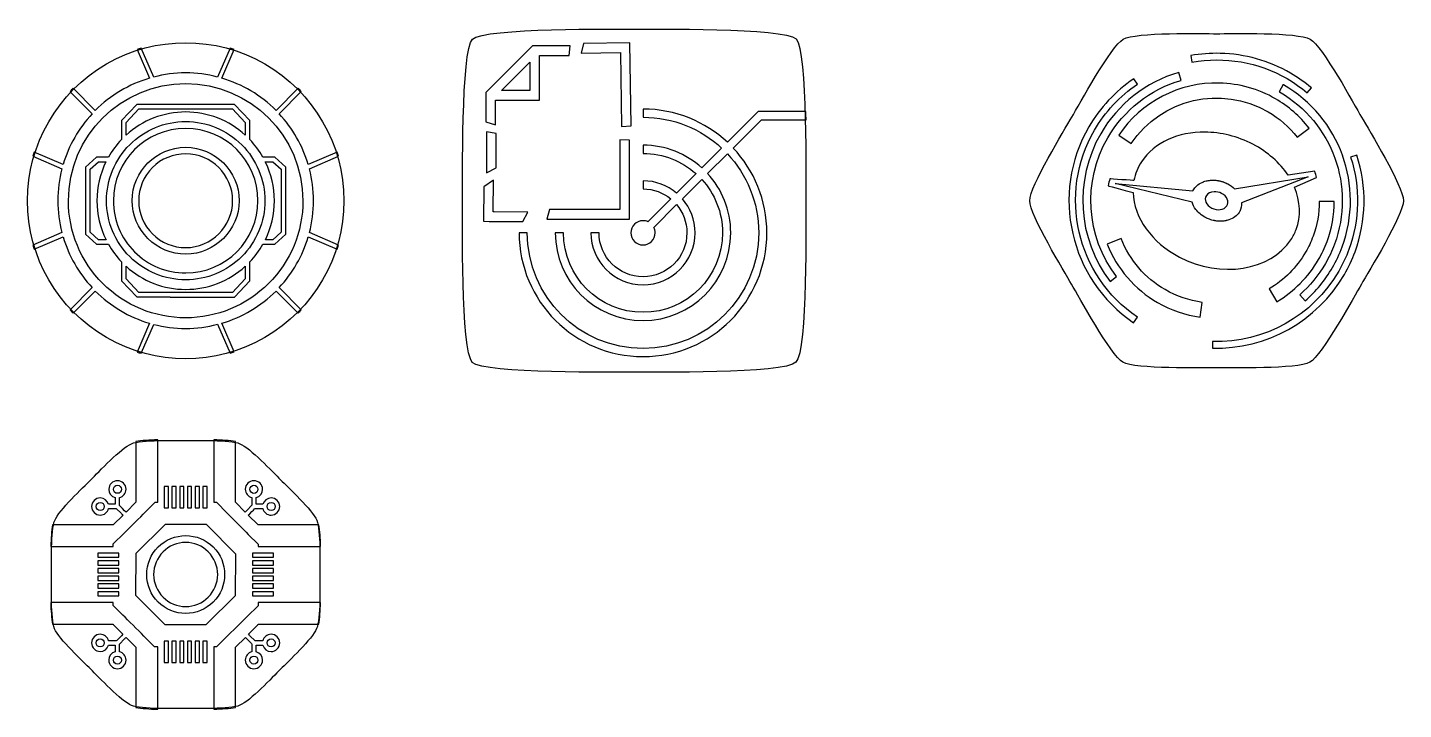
# Model space of a CAD drawing. Extents: x 3 to 173, y 187 to 306.
# Drawn here: x 83.6 to 173.2, y 259.1 to 303.6 of the extents above; entities that cross this region are included whole.
import ezdxf

# ---------------------------------------------------------------- set-up
doc = ezdxf.new("R2010")
doc.units = 0
doc.layers.add('Layer_1', color=7, linetype='CONTINUOUS')

msp = doc.modelspace()

# ---------------------------------------------------------------- linework, layer by layer
at = {"layer": 'Layer_1', "color": 7}
for points in [[(90.746572, 302.120035), (91.559614, 300.24921)], [(91.836325, 300.320317), (91.016116, 302.209332), (91.016116, 302.209332)], [(96.804426, 302.20878), (95.995242, 300.323073)], [(96.270851, 300.247005), (97.078382, 302.127752)], [(159.372873, 301.722057), (159.450044, 301.296519)], [(155.895257, 299.853989), (155.656579, 300.207869), (155.656579, 300.207869)], [(158.737873, 300.106996), (158.587392, 300.621832), (158.587392, 300.621832)], [(86.384254, 299.36947), (87.825131, 297.928594)], [(101.234545, 299.589405), (99.796425, 298.151285)], [(166.952634, 299.291749), (167.223832, 299.613108)], [(90.731687, 298.539891), (89.730131, 297.485417), (89.730131, 296.254002)], [(98.093719, 296.246808), (98.093719, 297.485388), (97.09216, 298.539863), (94.924784, 298.539863), (90.731687, 298.539863), (90.731687, 298.539891)], [(90.029992, 296.539531), (90.029992, 297.366354), (90.860121, 298.241133), (90.860121, 298.241133)], [(90.860121, 298.241133), (94.924784, 298.241133), (96.96428, 298.241133), (97.794961, 297.366354), (97.794961, 296.539531)], [(123.697119, 298.236723), (123.697119, 297.703147)], [(134.300846, 298.072461), (131.194748, 298.072461), (129.193284, 296.070447)], [(129.57142, 295.694518), (131.416338, 297.538885), (134.319035, 297.538885)], [(166.310468, 296.403381), (167.076106, 297.002001)], [(123.697119, 295.883034), (123.697119, 295.349458)], [(83.966623, 295.155981), (85.85233, 294.346246)], [(88.882911, 295.102513), (88.111211, 295.102513), (87.391875, 294.448772), (87.391875, 291.806797), (87.391875, 290.078737), (88.111211, 289.423342)], [(98.940936, 289.423314), (99.712639, 289.423314), (100.431975, 290.078709), (100.431975, 292.719581), (100.431975, 294.448743), (99.712639, 295.102485)], [(103.769033, 295.428833), (101.898207, 294.616341)], [(101.969313, 294.33908), (103.858328, 295.158737)], [(128.817909, 295.695621), (127.528063, 294.405777)], [(127.906749, 294.029848), (129.196592, 295.31859)], [(170.185512, 295.222127), (169.783675, 295.090386)], [(88.725265, 289.722652), (88.226965, 289.722652), (87.691186, 290.210477), (87.691186, 292.719609), (87.691186, 294.315378), (88.226965, 294.803754), (88.226965, 294.803754)], [(88.226965, 294.803754), (88.721407, 294.803754)], [(99.098585, 294.803754), (99.596332, 294.803754), (100.132665, 294.315378), (100.132665, 291.806797), (100.132665, 290.210477), (99.596332, 289.722652), (99.102443, 289.722652)], [(127.148827, 294.02599), (125.882135, 292.759297)], [(167.454792, 294.177574), (165.706338, 293.92622)], [(123.697119, 293.560764), (123.697119, 293.027188)], [(126.26027, 292.383368), (127.527513, 293.650061)], [(159.461618, 292.158472), (154.438945, 293.387682), (159.514534, 292.897101)], [(161.771762, 293.36398), (161.77562, 293.361224)], [(162.227065, 293.036558), (167.010512, 293.827552), (167.010512, 293.827552)], [(167.010512, 293.827552), (162.682922, 292.119887)], [(166.124159, 293.142391), (167.560625, 293.778494)], [(125.506206, 292.383368), (124.014066, 290.89178)], [(168.711564, 292.21635), (167.740322, 292.219106), (167.740322, 292.219106)], [(124.399367, 290.522465), (125.885442, 292.007991)], [(85.854534, 290.187326), (83.965519, 289.367669)], [(84.055368, 289.098125), (85.925643, 289.910065)], [(116.162557, 290.169136), (115.628979, 290.169136)], [(118.516245, 290.169136), (117.98267, 290.169136)], [(120.837966, 290.169136), (120.305491, 290.169136)], [(154.834167, 289.792656), (153.923007, 289.434366)], [(89.730131, 288.27902), (89.730131, 287.040437), (90.731687, 285.987065), (92.899066, 285.987065), (92.899066, 285.985936), (97.09216, 285.985936), (98.093719, 287.040409), (98.093719, 288.271826)], [(97.794408, 287.986325), (97.794408, 287.160051), (96.96428, 286.285273), (94.924231, 286.285273), (92.899066, 286.285273), (90.860121, 286.285273), (90.029992, 287.160051), (90.029992, 287.985772)], [(154.11483, 286.99634), (154.531548, 287.314393)], [(87.825131, 286.597814), (86.379843, 285.152526)], [(86.589856, 284.937001), (88.027978, 286.375121)], [(101.439596, 285.156937), (99.999269, 286.597814)], [(164.47437, 286.513477), (164.967708, 285.678385)], [(166.468117, 286.133138), (166.816484, 285.736263)], [(91.553549, 284.27885), (90.745468, 282.399205)], [(91.019424, 282.317626), (91.828606, 284.203333)], [(97.077279, 282.406924), (96.26534, 284.276646)], [(160.789496, 283.087122), (160.776268, 282.657726)], [(90.676414, 276.560109), (90.676414, 272.609196), (90.031556, 271.964343), (89.935964, 272.057175)], [(91.295852, 271.973739), (91.935179, 272.609196), (92.088242, 272.609196), (92.088242, 276.676701), (92.088242, 276.676701)], [(95.736345, 276.67783), (95.736345, 272.609221), (95.909852, 272.609221), (96.614942, 271.897507)], [(97.790818, 271.966579), (97.148173, 272.609221), (97.148173, 276.562342)], [(89.31818, 272.914219), (89.31818, 272.47713), (88.885516, 272.47713)], [(89.598892, 272.403086), (89.598892, 272.908137)], [(98.222932, 272.907609), (98.222932, 272.407534), (97.891386, 272.064383)], [(98.941278, 272.478812), (98.504192, 272.478812), (98.504192, 272.911481)], [(89.830975, 271.763206), (89.200485, 271.133269), (85.244604, 271.133269)], [(88.889388, 272.19587), (89.389466, 272.19587), (89.732615, 271.864324)], [(102.581645, 271.133292), (98.624099, 271.133292), (97.991405, 271.765442), (98.084234, 271.861033)], [(98.430145, 272.198108), (98.935201, 272.198108)], [(85.12801, 269.721442), (89.200485, 269.721442), (89.200485, 269.895499), (89.911651, 270.600036)], [(97.988642, 270.513857), (98.624099, 269.874524), (98.624099, 269.721464), (102.697136, 269.721464)], [(89.826564, 265.254358), (89.200493, 265.884842), (89.200493, 266.073271), (85.126909, 266.073271), (85.126901, 266.073282)], [(98.624099, 266.073282), (98.624099, 265.863306), (97.921778, 265.167058)], [(102.696041, 266.073293), (98.624113, 266.073293), (98.624099, 266.073282)], [(85.242392, 264.661454), (89.182806, 264.661454), (89.182806, 264.643759), (89.827106, 263.999457), (89.7398, 263.909385)], [(97.998602, 264.000577), (98.641244, 264.64377), (98.641244, 264.661465), (102.578899, 264.661465)], [(89.393889, 263.57231), (88.88883, 263.57231)], [(89.601099, 262.862262), (89.601099, 263.36289), (89.932651, 263.706041)], [(90.028245, 263.798317), (90.65873, 263.167832), (90.676425, 263.167832), (90.676425, 259.23239)], [(92.088253, 259.117452), (92.088253, 263.185516), (91.877721, 263.185516), (91.182026, 263.887835)], [(96.555261, 263.811595), (95.924774, 263.18553), (95.736345, 263.18553), (95.736345, 259.118578)], [(97.148173, 259.23517), (97.148173, 263.167846), (97.165868, 263.167846), (97.798018, 263.799987), (97.888086, 263.712685)], [(98.934662, 263.574537), (98.434581, 263.574537), (98.091433, 263.906086)], [(88.882756, 263.291609), (89.319839, 263.291609), (89.319839, 262.858387)], [(98.225156, 263.367324), (98.225156, 262.861717)], [(98.505865, 262.855638), (98.505865, 263.293277), (98.938532, 263.293277)]]:
    msp.add_lwpolyline(points, dxfattribs=at)
for points in [[(116.508169, 302.355404), (116.508169, 302.354852), (113.463256, 299.310491), (113.463256, 297.54109), (113.463256, 297.414861), (114.085026, 297.218629), (114.085576, 297.538333), (114.085576, 297.538885), (114.085576, 298.825972), (116.948591, 298.825972), (116.948591, 299.381046), (116.948591, 301.73253), (118.879496, 301.73253), (118.959424, 302.355404), (116.508169, 302.355404)], [(122.844938, 302.551085), (119.813807, 302.509744), (119.66553, 301.885768), (122.229784, 301.920495), (122.295928, 297.0924), (122.918801, 297.145317), (122.844938, 302.551085)], [(154.978585, 302.796526)], [(116.325715, 301.292109), (116.325715, 299.448294), (114.48135, 299.448294), (116.325715, 301.292109)], [(161.283385, 301.868681)], [(93.912202, 299.899188)], [(161.237083, 299.931159)], [(165.383876, 299.828082)], [(123.697119, 298.236723)], [(93.912202, 297.421476)], [(93.912202, 296.973338)], [(113.510658, 296.755608), (113.505147, 295.298194), (113.500738, 294.07615), (114.124715, 294.406328), (114.132431, 296.639301), (113.510658, 296.755608)], [(160.295057, 296.732457)], [(93.912202, 295.743025)], [(122.184033, 296.229197), (122.184033, 295.064479), (122.184033, 291.681671), (120.352896, 291.681671), (117.61115, 291.681671), (117.436415, 291.058246), (120.01555, 291.058246), (122.807456, 291.058246), (122.807456, 296.215968), (122.184033, 296.229197)], [(93.912202, 295.321345)], [(170.185512, 295.222127)], [(99.098585, 294.803754)], [(113.956592, 293.598246), (113.329311, 293.161684), (113.305607, 290.918789), (113.685396, 290.916033), (115.8649, 290.90115), (116.193976, 291.521819), (113.993524, 291.537253), (113.935095, 291.537804), (113.956592, 293.598246)], [(104.21203, 292.263248)], [(160.888714, 292.851901)], [(154.834167, 289.792656)], [(97.794408, 287.986325)], [(133.660332, 281.72801)], [(95.736345, 276.67783)], [(89.46793, 273.716004)], [(92.517595, 273.623686), (92.517595, 272.249436), (92.791669, 272.249436), (92.791669, 273.623686), (92.517595, 273.623686)], [(93.020436, 273.623686), (93.020436, 272.249436), (93.294513, 272.249436), (93.294513, 273.623686), (93.020436, 273.623686)], [(93.523836, 273.623686), (93.523836, 272.249436), (93.79791, 272.249436), (93.79791, 273.623686), (93.523836, 273.623686)], [(94.026677, 273.623686), (94.026677, 272.249436), (94.300751, 272.249436), (94.300751, 273.623686), (94.026677, 273.623686)], [(94.530077, 273.623686), (94.530077, 272.249436), (94.804151, 272.249436), (94.804151, 273.623686), (94.530077, 273.623686)], [(95.032915, 273.623686), (95.032915, 272.249436), (95.306992, 272.249436), (95.306992, 273.623686), (95.032915, 273.623686)], [(98.357205, 273.71431)], [(88.346204, 272.593137)], [(99.479489, 272.592008)], [(92.575611, 271.16305), (90.657626, 269.261639), (90.646027, 266.560651), (92.54799, 264.642666), (95.248976, 264.631011), (97.166966, 266.532982), (97.178029, 269.233962), (95.276622, 271.151953), (92.575634, 271.163016)], [(93.912295, 270.434755)], [(93.912295, 269.983855)], [(88.185405, 269.292032), (88.185405, 269.017957), (89.559661, 269.017957), (89.559661, 269.292032), (88.185405, 269.292032)], [(98.264379, 269.292032), (98.264379, 269.017957), (99.638629, 269.017957), (99.638629, 269.292032), (98.264379, 269.292032)], [(88.185405, 268.789191), (88.185405, 268.515116), (89.559661, 268.515116), (89.559661, 268.789191), (88.185405, 268.789191)], [(88.185405, 268.285791), (88.185405, 268.011717), (89.559661, 268.011717), (89.559661, 268.285791), (88.185405, 268.285791)], [(98.264379, 268.789191), (98.264379, 268.515116), (99.638629, 268.515116), (99.638629, 268.789191), (98.264379, 268.789191)], [(98.264379, 268.285791), (98.264379, 268.011717), (99.638629, 268.011717), (99.638629, 268.285791), (98.264379, 268.285791)], [(88.185405, 267.78295), (88.185405, 267.508876), (89.559661, 267.508876), (89.559661, 267.78295), (88.185405, 267.78295)], [(88.185405, 267.279553), (88.185405, 267.005476), (89.559661, 267.005476), (89.559661, 267.279553), (88.185405, 267.279553)], [(98.264379, 267.78295), (98.264379, 267.508876), (99.638629, 267.508876), (99.638629, 267.78295), (98.264379, 267.78295)], [(98.264379, 267.279553), (98.264379, 267.005476), (99.638629, 267.005476), (99.638629, 267.279553), (98.264379, 267.279553)], [(88.185405, 266.776712), (88.185405, 266.502635), (89.559661, 266.502635), (89.559661, 266.776712), (88.185405, 266.776712)], [(98.264379, 266.776712), (98.264379, 266.502635), (99.638629, 266.502635), (99.638629, 266.776712), (98.264379, 266.776712)], [(88.344544, 263.704393)], [(92.517595, 263.544678), (92.517595, 262.170422), (92.791669, 262.170422), (92.791669, 263.544678), (92.517595, 263.544678)], [(93.020436, 263.544678), (93.020436, 262.170422), (93.294513, 262.170422), (93.294513, 263.544678), (93.020436, 263.544678)], [(93.523836, 263.544678), (93.523836, 262.170422), (93.79791, 262.170422), (93.79791, 263.544678), (93.523836, 263.544678)], [(94.026677, 263.544678), (94.026677, 262.170422), (94.300751, 262.170422), (94.300751, 263.544678), (94.026677, 263.544678)], [(94.530077, 263.544678), (94.530077, 262.170422), (94.804151, 262.170422), (94.804151, 263.544678), (94.530077, 263.544678)], [(95.032915, 263.544678), (95.032915, 262.170422), (95.306992, 262.170422), (95.306992, 263.544678), (95.032915, 263.544678)], [(99.47783, 263.703264)], [(89.466824, 262.582089)], [(98.356104, 262.580395)], [(97.443765, 259.371257)]]:
    msp.add_lwpolyline(points, close=True, dxfattribs=at)
for points in [[(88.76203, 301.18331), (91.948861, 303.023228), (95.875199, 303.023228), (99.06203, 301.18331)], [(112.589859, 302.798481), (113.336768, 303.54539), (122.07361, 303.441527), (123.129485, 303.441941)], [(123.129485, 303.441941), (124.18536, 303.442355), (132.922278, 303.553091), (133.66861, 302.80676)], [(154.978585, 302.796526), (155.771002, 303.253401), (160.150363, 303.148965), (161.064759, 303.148969)], [(161.064759, 303.148969), (161.979156, 303.148974), (166.358756, 303.253456), (167.15012, 302.79659)], [(91.016116, 302.209332), (90.925865, 302.180798), (90.836008, 302.15103), (90.746572, 302.120035)], [(97.078382, 302.127752), (96.98744, 302.156019), (96.896113, 302.183031), (96.804426, 302.20878)], [(111.946401, 292.258857), (111.946814, 293.314731), (111.842949, 302.051571), (112.589859, 302.798481)], [(133.66861, 302.80676), (134.414929, 302.06044), (134.304205, 293.323509), (134.303792, 292.267635)], [(151.624416, 297.706051), (152.082527, 298.497378), (154.186168, 302.33965), (154.978585, 302.796526)], [(167.15012, 302.79659), (167.941483, 302.339723), (170.036259, 298.497485), (170.492545, 297.706163)], [(83.61203, 292.263248), (83.61203, 295.943084), (85.575199, 299.343392), (88.76203, 301.18331)], [(99.06203, 301.18331), (102.248861, 299.343392), (104.21203, 295.943084), (104.21203, 292.263248)], [(161.283385, 301.868681), (160.643253, 301.883566), (160.003236, 301.834448), (159.372873, 301.722057)], [(159.450044, 301.296519), (161.579459, 301.678121), (163.775234, 301.29612), (165.650664, 300.217791)], [(165.86233, 300.5849), (164.467646, 301.389623), (162.893139, 301.831062), (161.283385, 301.868681)], [(91.559614, 300.24921), (90.225744, 299.855648), (89.011624, 299.134414), (88.027978, 298.151285)], [(93.912202, 300.59372), (93.211498, 300.590251), (92.514032, 300.498391), (91.836325, 300.320317)], [(95.995242, 300.323073), (95.315095, 300.500816), (94.615186, 300.591754), (93.912202, 300.59372)], [(99.796425, 298.151285), (98.814248, 299.132751), (97.602329, 299.853157), (96.270851, 300.247005)], [(155.656579, 300.207869), (154.457738, 299.39677), (153.457572, 298.325378), (152.730731, 297.073659)], [(158.587392, 300.621832), (156.443833, 299.990825), (154.624378, 298.560873), (153.504635, 296.627174)], [(165.650664, 300.217791), (166.110719, 299.9475), (166.546356, 299.637649), (166.952634, 299.291749)], [(167.223832, 299.613108), (166.799102, 299.97599), (166.343543, 300.301152), (165.86233, 300.5849)], [(86.275664, 292.263203), (86.275943, 296.480541), (89.694864, 299.899214), (93.912202, 299.899188)], [(86.589306, 299.589957), (86.519891, 299.517458), (86.451533, 299.443955), (86.384254, 299.36947)], [(88.027978, 298.151285), (88.027978, 298.151285), (86.589306, 299.589957), (86.589306, 299.589957)], [(93.912202, 299.899188), (98.129539, 299.899212), (101.548457, 296.48054), (101.548737, 292.263203)], [(99.998719, 297.928042), (99.998719, 297.928042), (101.444558, 299.37388), (101.444558, 299.37388)], [(101.444558, 299.37388), (101.3756, 299.446734), (101.305588, 299.518584), (101.234545, 299.589405)], [(153.09784, 296.861992), (153.793297, 298.057114), (154.749528, 299.079857), (155.895257, 299.853989)], [(153.963799, 296.360938), (155.016568, 298.175047), (156.725423, 299.515929), (158.737873, 300.106996)], [(161.237083, 299.931159), (158.615589, 299.994234), (156.143515, 298.713812), (154.682582, 296.536224)], [(155.497829, 295.993277), (157.461096, 298.917545), (161.35379, 299.82164), (164.404918, 298.061988)], [(164.891091, 298.904245), (163.778345, 299.547243), (162.521879, 299.900357), (161.237083, 299.931159)], [(165.383876, 299.828082), (165.383876, 299.828082), (165.121497, 299.367266), (165.121497, 299.367266)], [(165.121497, 299.367266), (165.131062, 299.361956), (165.140616, 299.356628), (165.150159, 299.35128)], [(165.150159, 299.35128), (168.59982, 297.356838), (170.112611, 293.168448), (168.733611, 289.429957)], [(165.415846, 299.810994), (165.405201, 299.816712), (165.394545, 299.822408), (165.383876, 299.828082)], [(169.231358, 289.245851), (170.699989, 293.226825), (169.089229, 297.687014), (165.415846, 299.810994)], [(167.076106, 297.002001), (166.475204, 297.769112), (165.733642, 298.414705), (164.891091, 298.904245)], [(87.825131, 297.928594), (86.945531, 296.98766), (86.296095, 295.855581), (85.927847, 294.621302)], [(93.912202, 298.046003), (92.475955, 298.043376), (91.092081, 297.506371), (90.029992, 296.539531)], [(97.794961, 296.539531), (96.732732, 297.506498), (95.348638, 298.043513), (93.912202, 298.046003)], [(101.898207, 294.616341), (101.529938, 295.852396), (100.879702, 296.986063), (99.998719, 297.928042)], [(129.193284, 296.070447), (127.7521, 297.413028), (125.82015, 298.236603), (123.697119, 298.236723)], [(123.697119, 297.703147), (125.675875, 297.70302), (127.474243, 296.941096), (128.817909, 295.695621)], [(134.319035, 297.538885), (134.314379, 297.720329), (134.306604, 297.891846), (134.300846, 298.072461)], [(148.880674, 292.263168), (148.881729, 293.176911), (151.166306, 296.914723), (151.624416, 297.706051)], [(164.404918, 298.061988), (165.139559, 297.634997), (165.786243, 297.072117), (166.310468, 296.403381)], [(170.492545, 297.706163), (170.948831, 296.91484), (173.22479, 293.17705), (173.223737, 292.263308)], [(93.912202, 296.973338), (91.310753, 296.973396), (89.201761, 294.864652), (89.201515, 292.263203)], [(90.264696, 295.910709), (91.232071, 296.878083), (92.544127, 297.421526), (93.912202, 297.421476)], [(93.912202, 297.421476), (95.280276, 297.421526), (96.592332, 296.878082), (97.559706, 295.910708)], [(98.622335, 292.263203), (98.622089, 294.864436), (96.513435, 296.973091), (93.912202, 296.973338)], [(152.730731, 297.073659), (150.209376, 292.711698), (151.484218, 287.14304), (155.652171, 284.312474)], [(155.894154, 284.670764), (151.913035, 287.375001), (150.693228, 292.693054), (153.09784, 296.861992)], [(153.504635, 296.627174), (151.750836, 293.586749), (151.991323, 289.791105), (154.11483, 286.99634)], [(160.295057, 296.732457), (158.570713, 296.748232), (156.990745, 296.074321), (156.164249, 294.805959)], [(163.423755, 295.938707), (162.416205, 296.46512), (161.329661, 296.722992), (160.295057, 296.732457)], [(88.753927, 292.263203), (88.753877, 293.631278), (89.297321, 294.943334), (90.264696, 295.910709)], [(89.730131, 296.254002), (89.401185, 295.906692), (89.116604, 295.519907), (88.882911, 295.102513)], [(90.431826, 292.263203), (90.432038, 294.185184), (91.99022, 295.74312), (93.912202, 295.743025)], [(93.912202, 295.743025), (95.833966, 295.742813), (97.39181, 294.184967), (97.392022, 292.263203)], [(97.559706, 295.910708), (98.52708, 294.943333), (99.070523, 293.631277), (99.070473, 292.263203)], [(98.945347, 295.102485), (98.709785, 295.51761), (98.423733, 295.901975), (98.093719, 296.246808)], [(127.528063, 294.405777), (126.514084, 295.323331), (125.170288, 295.882914), (123.697119, 295.883034)], [(154.531548, 287.314393), (152.538015, 289.94051), (152.314238, 293.506185), (153.963799, 296.360938)], [(154.682582, 296.536224), (154.682582, 296.536224), (155.497829, 295.993277), (155.497829, 295.993277)], [(165.706338, 293.92622), (165.170632, 294.73951), (164.376848, 295.439473), (163.423755, 295.938707)], [(84.048202, 295.428833), (84.019761, 295.33826), (83.992565, 295.247301), (83.966623, 295.155981)], [(85.927847, 294.621302), (85.927847, 294.621302), (84.048202, 295.428833), (84.048202, 295.428833)], [(93.912202, 295.321345), (93.101054, 295.321433), (92.323096, 294.999283), (91.749477, 294.425767)], [(96.970342, 292.263203), (96.970221, 293.952117), (95.601116, 295.321223), (93.912202, 295.321345)], [(99.712639, 295.102485), (99.712639, 295.102485), (98.945347, 295.102485), (98.945347, 295.102485)], [(103.858328, 295.158737), (103.8298, 295.249173), (103.800032, 295.339213), (103.769033, 295.428833)], [(123.697119, 295.349458), (125.025816, 295.349341), (126.232562, 294.8463), (127.148827, 294.02599)], [(129.196592, 295.31859), (130.458213, 293.971896), (131.231129, 292.162285), (131.231129, 290.169136)], [(131.765257, 290.169136), (131.765257, 292.306663), (130.930433, 294.25043), (129.57142, 295.694518)], [(169.783675, 295.090386), (170.420666, 293.132276), (170.381454, 291.016951), (169.67233, 289.083793)], [(170.069758, 288.93717), (170.811691, 290.959965), (170.852457, 293.173384), (170.185512, 295.222127)], [(85.85233, 294.346246), (85.674401, 293.666122), (85.583277, 292.966212), (85.581132, 292.263203)], [(88.721407, 294.803754), (88.333146, 294.013048), (88.130659, 293.14409), (88.129401, 292.263203)], [(91.749477, 294.425767), (91.175857, 293.852251), (90.853567, 293.074351), (90.853508, 292.263203)], [(99.695, 292.263203), (99.692369, 293.144435), (99.488371, 294.01341), (99.098585, 294.803754)], [(102.242716, 292.263203), (102.239247, 292.963907), (102.147388, 293.661373), (101.969313, 294.33908)], [(129.411016, 290.169136), (129.411016, 291.65668), (128.840306, 293.012546), (127.906749, 294.029848)], [(156.164249, 294.805959), (155.919447, 294.429187), (155.753133, 294.014458), (155.67036, 293.576749)], [(167.560625, 293.778494), (167.529485, 293.912499), (167.494122, 294.045741), (167.454792, 294.177574)], [(125.882135, 292.759297), (125.291367, 293.258357), (124.529105, 293.560641), (123.697119, 293.560764)], [(127.527513, 293.650061), (128.363757, 292.73039), (128.877438, 291.512236), (128.877438, 290.169136)], [(153.989154, 293.237201), (153.986614, 293.220891), (155.612482, 292.798433), (155.612482, 292.798433)], [(154.097742, 293.679826), (154.065963, 293.564247), (154.012767, 293.387305), (153.989154, 293.237201)], [(155.67036, 293.576749), (155.67036, 293.576749), (154.102043, 293.69547), (154.097742, 293.679826)], [(159.58454, 293.02829), (159.652146, 293.13059), (159.738243, 293.222563), (159.840854, 293.301141)], [(159.840854, 293.301141), (159.947791, 293.383633), (160.071568, 293.450837), (160.207966, 293.500681)], [(160.207966, 293.500681), (160.21282, 293.502572), (160.217937, 293.504356), (160.222847, 293.506194)], [(160.222847, 293.506194), (160.268641, 293.522455), (160.315746, 293.536946), (160.363958, 293.549188)], [(160.363958, 293.549188), (160.408888, 293.560401), (160.454586, 293.569655), (160.501211, 293.5773)], [(160.501211, 293.5773), (160.507251, 293.578599), (160.513361, 293.579926), (160.519401, 293.581159)], [(160.519401, 293.581159), (160.563123, 293.587656), (160.607437, 293.59272), (160.652243, 293.596042)], [(160.652243, 293.596042), (160.660427, 293.596832), (160.668837, 293.597541), (160.677047, 293.598246)], [(160.677047, 293.598246), (160.722101, 293.601289), (160.767412, 293.602291), (160.8132, 293.602105)], [(160.8132, 293.602105), (160.82113, 293.602125), (160.828942, 293.602681), (160.836901, 293.602656)], [(160.836901, 293.602656), (160.889352, 293.601809), (160.942223, 293.598337), (160.9951, 293.593286)], [(160.9951, 293.593286), (161.037792, 293.589024), (161.08032, 293.583709), (161.122981, 293.576749)], [(161.122981, 293.576749), (161.138644, 293.574463), (161.15422, 293.571739), (161.169835, 293.569032)], [(161.169835, 293.569032), (161.202813, 293.562671), (161.235746, 293.555457), (161.268503, 293.547535)], [(161.268503, 293.547535), (161.290686, 293.542771), (161.313134, 293.538122), (161.335201, 293.532652)], [(161.335201, 293.532652), (161.362633, 293.524942), (161.389667, 293.516647), (161.41678, 293.507847)], [(161.41678, 293.507847), (161.443591, 293.500041), (161.470216, 293.491927), (161.496705, 293.483042)], [(161.496705, 293.483042), (161.520158, 293.474277), (161.543568, 293.464945), (161.56671, 293.455482)], [(161.56671, 293.455482), (161.596287, 293.444072), (161.62589, 293.432275), (161.654905, 293.419653)], [(161.654905, 293.419653), (161.694498, 293.402322), (161.733481, 293.38361), (161.771762, 293.36398)], [(161.77562, 293.361224), (161.944092, 293.272492), (162.096763, 293.162706), (162.227065, 293.036558)], [(166.229992, 290.383559), (166.553535, 291.245551), (166.516499, 292.211878), (166.124159, 293.142391)], [(88.76203, 283.343187), (85.575199, 285.183104), (83.61203, 288.583413), (83.61203, 292.263248)], [(85.581132, 292.263203), (85.5846, 291.5625), (85.67646, 290.865033), (85.854534, 290.187326)], [(88.512341, 286.863343), (87.080209, 288.295474), (86.275652, 290.237864), (86.275664, 292.263203)], [(88.129401, 292.263203), (88.13186, 291.382014), (88.33567, 290.513042), (88.725265, 289.722652)], [(90.264696, 288.615698), (89.297321, 289.583072), (88.753877, 290.895129), (88.753927, 292.263203)], [(89.201515, 292.263203), (89.201487, 291.013843), (89.697781, 289.815645), (90.581213, 288.932215)], [(91.451155, 289.802157), (90.798448, 290.454864), (90.431781, 291.340137), (90.431826, 292.263203)], [(90.853508, 292.263203), (90.853567, 291.452056), (91.175857, 290.674156), (91.749477, 290.100639)], [(93.912202, 287.552518), (96.51365, 287.552765), (98.622393, 289.661755), (98.622335, 292.263203)], [(97.392022, 292.263203), (97.392115, 290.341224), (95.834181, 288.783042), (93.912202, 288.78283)], [(93.912202, 289.205061), (95.601116, 289.205183), (96.970221, 290.574289), (96.970342, 292.263203)], [(99.070473, 292.263203), (99.070523, 290.895129), (98.52708, 289.583073), (97.559706, 288.615699)], [(104.21203, 292.263248), (104.21203, 288.583413), (102.248861, 285.183104), (99.06203, 283.343187)], [(99.102443, 289.722652), (99.490894, 290.513314), (99.69357, 291.382273), (99.695, 292.263203)], [(101.548737, 292.263203), (101.548749, 290.237864), (100.744192, 288.295475), (99.312061, 286.863344)], [(101.97207, 290.180161), (102.149813, 290.860308), (102.240751, 291.560218), (102.242716, 292.263203)], [(112.581581, 281.719731), (111.835249, 282.466062), (111.945986, 291.202981), (111.946401, 292.258857)], [(123.697119, 293.027188), (124.384254, 293.027071), (125.013957, 292.785524), (125.506206, 292.383368)], [(127.088745, 290.169136), (127.088745, 291.015426), (126.774806, 291.788546), (126.26027, 292.383368)], [(134.303792, 292.267635), (134.303377, 291.21176), (134.407242, 282.474919), (133.660332, 281.72801)], [(151.611858, 286.820325), (151.155572, 287.611648), (148.87962, 291.349426), (148.880674, 292.263168)], [(155.612482, 292.798433), (155.667543, 291.153315), (156.830689, 289.533215), (158.634244, 288.589353)], [(159.694784, 291.695451), (159.585573, 291.841192), (159.506502, 291.998004), (159.461618, 292.158472)], [(159.514534, 292.897101), (159.534629, 292.942258), (159.557884, 292.986108), (159.58454, 293.02829)], [(160.387109, 292.605508), (160.210664, 292.340747), (160.365395, 291.9728), (160.732721, 291.783646)], [(160.888714, 292.851901), (160.669138, 292.842654), (160.484418, 292.751918), (160.387109, 292.605508)], [(161.371579, 292.74276), (161.221408, 292.820133), (161.05122, 292.8586), (160.888714, 292.851901)], [(161.717191, 291.920898), (161.893636, 292.185659), (161.738905, 292.553606), (161.371579, 292.74276)], [(167.740322, 292.219106), (167.738129, 291.443476), (167.601231, 290.67412), (167.335731, 289.945343)], [(168.249092, 289.60855), (168.553285, 290.444428), (168.709774, 291.326844), (168.711564, 292.21635)], [(173.223737, 292.263308), (173.222683, 291.349565), (170.938104, 287.611752), (170.479994, 286.820425)], [(125.885442, 292.007991), (126.302948, 291.511364), (126.55517, 290.87073), (126.55517, 290.169136)], [(160.332539, 291.162977), (160.074446, 291.297986), (159.854378, 291.48163), (159.694784, 291.695451)], [(160.732721, 291.783646), (161.100128, 291.594648), (161.540864, 291.656095), (161.717191, 291.920898)], [(162.519761, 291.498116), (162.374763, 291.276415), (162.143756, 291.106826), (161.857202, 291.010842)], [(162.558346, 291.56316), (162.546324, 291.541121), (162.533477, 291.519357), (162.519761, 291.498116)], [(162.682922, 292.119887), (162.693929, 291.922776), (162.65166, 291.732369), (162.558346, 291.56316)], [(123.697119, 290.958477), (123.260067, 290.958477), (122.907778, 290.606182), (122.907778, 290.169136)], [(124.014066, 290.89178), (123.917038, 290.93424), (123.810149, 290.958477), (123.697119, 290.958477)], [(124.485908, 290.169136), (124.485908, 290.296927), (124.452891, 290.415912), (124.399367, 290.522465)], [(160.592714, 291.048876), (160.503354, 291.081236), (160.416178, 291.119408), (160.332539, 291.162977)], [(160.899187, 290.963989), (160.795434, 290.984506), (160.692784, 291.012982), (160.592714, 291.048876)], [(160.913521, 290.960681), (160.908723, 290.96198), (160.903985, 290.962671), (160.899187, 290.963989)], [(161.07668, 290.935326), (161.022247, 290.941501), (160.967756, 290.950138), (160.913521, 290.960681)], [(161.400795, 290.925404), (161.294301, 290.91977), (161.18566, 290.923148), (161.07668, 290.935326)], [(161.656559, 290.959028), (161.573583, 290.941984), (161.488165, 290.930534), (161.400795, 290.925404)], [(161.711129, 290.96895), (161.693039, 290.965281), (161.674875, 290.962141), (161.656559, 290.959028)], [(161.857202, 291.010842), (161.809805, 290.994815), (161.760992, 290.980722), (161.711129, 290.96895)], [(165.8943, 289.722101), (166.030633, 289.931499), (166.142766, 290.152605), (166.229992, 290.383559)], [(85.925643, 289.910065), (86.293835, 288.673814), (86.944075, 287.539951), (87.825131, 286.597814)], [(93.912202, 288.78283), (92.989135, 288.782784), (92.103862, 289.149451), (91.451155, 289.802157)], [(91.749477, 290.100639), (92.323096, 289.527123), (93.101054, 289.204973), (93.912202, 289.205061)], [(99.999269, 286.597814), (100.878671, 287.538803), (101.527916, 288.670877), (101.896003, 289.905104)], [(101.896003, 289.905104), (101.896003, 289.905104), (103.776749, 289.097023), (103.776749, 289.097023)], [(103.857227, 289.370425), (103.857227, 289.370425), (101.97207, 290.180161), (101.97207, 290.180161)], [(115.628979, 290.169136), (115.629247, 285.716603), (119.244525, 282.100998), (123.697119, 282.100998)], [(123.697119, 282.633472), (119.532981, 282.633472), (116.162822, 286.005071), (116.162557, 290.169136)], [(117.98267, 290.169136), (117.982941, 287.016519), (120.544435, 284.454686), (123.697119, 284.454686)], [(123.697119, 284.987714), (120.832903, 284.987714), (118.516502, 287.304987), (118.516245, 290.169136)], [(120.305491, 290.169136), (120.305757, 288.299112), (121.827025, 286.776407), (123.697119, 286.776407)], [(123.697119, 287.309982), (122.115495, 287.309982), (120.838234, 288.587577), (120.837966, 290.169136)], [(122.907778, 290.169136), (122.907778, 289.732087), (123.260067, 289.380347), (123.697119, 289.380347)], [(123.697119, 289.380347), (124.134169, 289.380347), (124.485908, 289.732087), (124.485908, 290.169136)], [(126.55517, 290.169136), (126.55517, 288.587348), (125.27891, 287.309982), (123.697119, 287.309982)], [(123.697119, 286.776407), (125.567375, 286.776407), (127.088745, 288.298886), (127.088745, 290.169136)], [(128.877438, 290.169136), (128.877438, 287.304758), (126.561503, 284.987714), (123.697119, 284.987714)], [(123.697119, 284.454686), (126.849962, 284.454686), (129.411016, 287.016293), (129.411016, 290.169136)], [(131.231129, 290.169136), (131.231129, 286.004837), (127.861418, 282.633475), (123.697119, 282.633472)], [(123.697119, 282.100998), (128.149878, 282.101006), (131.765257, 285.716375), (131.765257, 290.169136)], [(157.699936, 286.464419), (156.397754, 287.2202), (155.388194, 288.392679), (154.834167, 289.792656)], [(158.634244, 288.589353), (161.321135, 287.185271), (164.571852, 287.692531), (165.8943, 289.722101)], [(167.335731, 289.945343), (167.203779, 289.587467), (167.041498, 289.241516), (166.850658, 288.911263)], [(167.692917, 288.42454), (167.911684, 288.802653), (168.097752, 289.198763), (168.249092, 289.60855)], [(83.965519, 289.367669), (83.994236, 289.277415), (84.024188, 289.187558), (84.055368, 289.098125)], [(88.111211, 289.423342), (88.111211, 289.423342), (88.878503, 289.423342), (88.878503, 289.423342)], [(88.878503, 289.423342), (89.114066, 289.008217), (89.400117, 288.623853), (89.730131, 288.27902)], [(93.912202, 287.104931), (92.544127, 287.10488), (91.232071, 287.648323), (90.264696, 288.615698)], [(90.581213, 288.932215), (91.464644, 288.048784), (92.662842, 287.55249), (93.912202, 287.552518)], [(97.559706, 288.615699), (96.592332, 287.648324), (95.280276, 287.104881), (93.912202, 287.104931)], [(98.093719, 288.271826), (98.422664, 288.619136), (98.707244, 289.00592), (98.940936, 289.423314)], [(103.776749, 289.097023), (103.804827, 289.187784), (103.831656, 289.278927), (103.857227, 289.370425)], [(153.923007, 289.434366), (154.559465, 287.829877), (155.718482, 286.486948), (157.212659, 285.622714)], [(166.850658, 288.911263), (166.276276, 287.922224), (165.458196, 287.096743), (164.47437, 286.513477)], [(168.733611, 289.429957), (168.572109, 288.992318), (168.3735, 288.569282), (168.139951, 288.165468)], [(168.600216, 287.899784), (168.848538, 288.329685), (169.059686, 288.78001), (169.231358, 289.245851)], [(169.67233, 289.083793), (169.49122, 288.59256), (169.268453, 288.117705), (169.006464, 287.664414)], [(169.373019, 287.452747), (169.647128, 287.926803), (169.880223, 288.423418), (170.069758, 288.93717)], [(90.029992, 287.985772), (91.092246, 287.019333), (92.476102, 286.482728), (93.912202, 286.480404)], [(93.912202, 286.480404), (95.348374, 286.48288), (96.732238, 287.019686), (97.794408, 287.986325)], [(169.006464, 287.664414), (167.315259, 284.746088), (164.16102, 282.989007), (160.789496, 283.087122)], [(164.967708, 285.678385), (166.095826, 286.345887), (167.034071, 287.291344), (167.692917, 288.42454)], [(168.139951, 288.165468), (167.695905, 287.402309), (167.131336, 286.716002), (166.468117, 286.133138)], [(166.816484, 285.736263), (167.523898, 286.356473), (168.126264, 287.087094), (168.600216, 287.899784)], [(93.912202, 284.626667), (91.886862, 284.626654), (89.944472, 285.431212), (88.512341, 286.863343)], [(99.312061, 286.863344), (97.87993, 285.431213), (95.937541, 284.626655), (93.912202, 284.626667)], [(154.954291, 281.729887), (154.162928, 282.186754), (152.068144, 286.029002), (151.611858, 286.820325)], [(160.776268, 282.657726), (164.304985, 282.556036), (167.60546, 284.396946), (169.373019, 287.452747)], [(170.479994, 286.820425), (170.021883, 286.029098), (167.918237, 282.186839), (167.125819, 281.729963)], [(88.027978, 286.375121), (89.010094, 285.393455), (90.222017, 284.672857), (91.553549, 284.27885)], [(96.26534, 284.276646), (97.599069, 284.67045), (98.812996, 285.39187), (99.796425, 286.375121)], [(99.796425, 286.375121), (99.796425, 286.375121), (101.234545, 284.937001), (101.234545, 284.937001)], [(160.121975, 285.634288), (159.26876, 285.752679), (158.446391, 286.034538), (157.699936, 286.464419)], [(86.379843, 285.152526), (86.448801, 285.079672), (86.518812, 285.007823), (86.589856, 284.937001)], [(101.234545, 284.937001), (101.303955, 285.009318), (101.372313, 285.082637), (101.439596, 285.156937)], [(157.212659, 285.622714), (158.068791, 285.129632), (159.012115, 284.80658), (159.990784, 284.671314)], [(159.990784, 284.671314), (159.990784, 284.671314), (160.121975, 285.634288), (160.121975, 285.634288)], [(91.828606, 284.203333), (92.508908, 284.025358), (93.209007, 283.934234), (93.912202, 283.932135)], [(93.912202, 283.932135), (94.61272, 283.93565), (95.309998, 284.027509), (95.987526, 284.205538)], [(95.987526, 284.205538), (95.987526, 284.205538), (96.807734, 282.317076), (96.807734, 282.317076)], [(155.652171, 284.312474), (155.652171, 284.312474), (155.894154, 284.670764), (155.894154, 284.670764)], [(99.06203, 283.343187), (95.875199, 281.503269), (91.948861, 281.503269), (88.76203, 283.343187)], [(90.745468, 282.399205), (90.836407, 282.370754), (90.927735, 282.343559), (91.019424, 282.317626)], [(96.807734, 282.317076), (96.897989, 282.345792), (96.987845, 282.375744), (97.077279, 282.406924)], [(123.120706, 281.084549), (122.064831, 281.084136), (113.327901, 280.973411), (112.581581, 281.719731)], [(133.660332, 281.72801), (132.913422, 280.9811), (124.176581, 281.084964), (123.120706, 281.084549)], [(161.039651, 281.377506), (160.125255, 281.377502), (155.745655, 281.27302), (154.954291, 281.729887)], [(167.125819, 281.729963), (166.333402, 281.273087), (161.954047, 281.377511), (161.039651, 281.377506)], [(87.736201, 274.070024), (88.236974, 274.570514), (89.726114, 276.153011), (90.380296, 276.423982)], [(90.380296, 276.423982), (91.034478, 276.694954), (93.206454, 276.628941), (93.914453, 276.62914)], [(92.088242, 276.676701), (91.561785, 276.663182), (91.041776, 276.631128), (90.676414, 276.560109)], [(93.914453, 276.62914), (94.622457, 276.62933), (96.79447, 276.696552), (97.448499, 276.425952)], [(97.148173, 276.562342), (96.782026, 276.632824), (96.26243, 276.664712), (95.736345, 276.67783)], [(97.448499, 276.425952), (98.102532, 276.155341), (99.590791, 274.57367), (100.091285, 274.073453)], [(85.380929, 271.4274), (85.652054, 272.081211), (87.235432, 273.569524), (87.736201, 274.070024)], [(89.46793, 274.013841), (89.159726, 274.013841), (88.907623, 273.760634), (88.907623, 273.452428)], [(88.907623, 273.452428), (88.907623, 273.19637), (89.08238, 272.98064), (89.31818, 272.914219)], [(89.204904, 273.452428), (89.204904, 273.599415), (89.320943, 273.716004), (89.46793, 273.716004)], [(89.46793, 273.189402), (89.320943, 273.189402), (89.204904, 273.305435), (89.204904, 273.452428)], [(90.029346, 273.452428), (90.029346, 273.760634), (89.776142, 274.013841), (89.46793, 274.013841)], [(89.46793, 273.716004), (89.614923, 273.716004), (89.730955, 273.599415), (89.730955, 273.452428)], [(89.730955, 273.452428), (89.730955, 273.305435), (89.614923, 273.189402), (89.46793, 273.189402)], [(89.598892, 272.908137), (89.844533, 272.967742), (90.029355, 273.189349), (90.029346, 273.452428)], [(98.357205, 274.012207), (98.048998, 274.012207), (97.795791, 273.758994), (97.795791, 273.450794)], [(97.795791, 273.450794), (97.795791, 273.189109), (97.979241, 272.968617), (98.222932, 272.907609)], [(98.094179, 273.450732), (98.094179, 273.597721), (98.210218, 273.71431), (98.357205, 273.71431)], [(98.357205, 273.187703), (98.210218, 273.187703), (98.094179, 273.303742), (98.094179, 273.450732)], [(98.918068, 273.450794), (98.918068, 273.758992), (98.665417, 274.012204), (98.357205, 274.012207)], [(98.357205, 273.71431), (98.504197, 273.71431), (98.620233, 273.597721), (98.620233, 273.450732)], [(98.620233, 273.450732), (98.620233, 273.303742), (98.504197, 273.187703), (98.357205, 273.187703)], [(98.504192, 272.911481), (98.741608, 272.976821), (98.918068, 273.193579), (98.918068, 273.450794)], [(100.091285, 274.073453), (100.591778, 273.573236), (102.174329, 272.085806), (102.445091, 271.43213)], [(88.346204, 272.891565), (88.038, 272.891565), (87.78479, 272.638355), (87.784788, 272.330146)], [(88.083178, 272.330109), (88.083178, 272.477099), (88.199214, 272.593137), (88.346204, 272.593137)], [(88.885516, 272.47713), (88.820173, 272.714546), (88.603413, 272.891565), (88.346204, 272.891565)], [(88.346204, 272.593137), (88.493196, 272.593137), (88.609229, 272.477099), (88.609229, 272.330109)], [(99.479489, 272.889928), (99.223438, 272.889928), (99.007693, 272.714617), (98.941278, 272.478812)], [(99.216461, 272.328983), (99.216461, 272.475976), (99.332497, 272.592008), (99.479489, 272.592008)], [(100.040906, 272.329065), (100.040906, 272.637263), (99.787699, 272.889928), (99.479489, 272.889928)], [(99.479489, 272.592008), (99.626479, 272.592008), (99.742515, 272.475976), (99.742515, 272.328983)], [(87.784788, 272.330146), (87.784788, 272.021942), (88.038, 271.768732), (88.346204, 271.768732)], [(88.346204, 272.067081), (88.199214, 272.067081), (88.083178, 272.183122), (88.083178, 272.330109)], [(88.609229, 272.330109), (88.609229, 272.183122), (88.493196, 272.067081), (88.346204, 272.067081)], [(88.346204, 271.768732), (88.607883, 271.768732), (88.82838, 271.952182), (88.889388, 272.19587)], [(89.935964, 272.057175), (89.737249, 272.260925), (89.602979, 272.398892), (89.598892, 272.403086)], [(89.732615, 271.864324), (89.792852, 271.802528), (89.740884, 271.85549), (89.830975, 271.763206)], [(89.911651, 270.600036), (90.3125, 270.997309), (90.935449, 271.615531), (91.295852, 271.973739)], [(96.614942, 271.897507), (97.012212, 271.496648), (97.630437, 270.874254), (97.988642, 270.513857)], [(97.891386, 272.064383), (97.829932, 272.00447), (97.880972, 272.05459), (97.790818, 271.966579)], [(98.084234, 271.861033), (98.287984, 272.059746), (98.425957, 272.194016), (98.430145, 272.198108)], [(98.935201, 272.198108), (98.994807, 271.952467), (99.21641, 271.767643), (99.479489, 271.767646)], [(99.479489, 272.06596), (99.332497, 272.06596), (99.216461, 272.18199), (99.216461, 272.328983)], [(99.479489, 271.767646), (99.787699, 271.767646), (100.040906, 272.020856), (100.040906, 272.329065)], [(99.742515, 272.328983), (99.742515, 272.18199), (99.626479, 272.06596), (99.479489, 272.06596)], [(85.175665, 267.8952), (85.175861, 268.602809), (85.109809, 270.773578), (85.380929, 271.4274)], [(85.244604, 271.133269), (85.173399, 270.7683), (85.141573, 270.247907), (85.12801, 269.721442)], [(102.445091, 271.43213), (102.715848, 270.778463), (102.648587, 268.607659), (102.648392, 267.900049)], [(102.697136, 269.721464), (102.683985, 270.247758), (102.652339, 270.767402), (102.581645, 271.133292)], [(92.118043, 269.691584), (92.593907, 270.167447), (93.239322, 270.434775), (93.912295, 270.434755)], [(93.912295, 269.983855), (93.358909, 269.983873), (92.828183, 269.764051), (92.43688, 269.372748)], [(93.912295, 270.434755), (94.585266, 270.434773), (95.230679, 270.167444), (95.706541, 269.691581)], [(95.387708, 269.372747), (94.996406, 269.764049), (94.46568, 269.983873), (93.912295, 269.983855)], [(91.374866, 267.897335), (91.374848, 268.570307), (91.642179, 269.215722), (92.118043, 269.691584)], [(92.43688, 269.372748), (92.045576, 268.981446), (91.825752, 268.450721), (91.82577, 267.897335)], [(95.998817, 267.897335), (95.998835, 268.45072), (95.779011, 268.981445), (95.387708, 269.372747)], [(95.706541, 269.691581), (96.182404, 269.215719), (96.449733, 268.570306), (96.449715, 267.897335)], [(85.37897, 264.363109), (85.108208, 265.016786), (85.175469, 267.18759), (85.175665, 267.8952)], [(92.11804, 266.10308), (91.642175, 266.578945), (91.374846, 267.224361), (91.374866, 267.897335)], [(91.82577, 267.897335), (91.825751, 267.343948), (92.045574, 266.813221), (92.436878, 266.421918)], [(95.38771, 266.421919), (95.779013, 266.813222), (95.998836, 267.343949), (95.998817, 267.897335)], [(96.449715, 267.897335), (96.449735, 267.224362), (96.182407, 266.578947), (95.706544, 266.103083)], [(102.648392, 267.900049), (102.648196, 267.19244), (102.714248, 265.021671), (102.443127, 264.367849)], [(92.436878, 266.421918), (92.828181, 266.030614), (93.358908, 265.810791), (93.912295, 265.81081)], [(93.912295, 265.81081), (94.465681, 265.810791), (94.996407, 266.030615), (95.38771, 266.421919)], [(85.126901, 266.073282), (85.140109, 265.547177), (85.171726, 265.02722), (85.242392, 264.661454)], [(91.182026, 263.887835), (90.789625, 264.283781), (90.179821, 264.898862), (89.826564, 265.254358)], [(93.912295, 265.359906), (93.239321, 265.359886), (92.593904, 265.627216), (92.11804, 266.10308)], [(95.706544, 266.103083), (95.230682, 265.627219), (94.585268, 265.359889), (93.912295, 265.359906)], [(102.578899, 264.661465), (102.650146, 265.026331), (102.682461, 265.546754), (102.696041, 266.073293)], [(87.732772, 261.721796), (87.232278, 262.222013), (85.649727, 263.709443), (85.37897, 264.363109)], [(97.921778, 265.167058), (97.525829, 264.774653), (96.910751, 264.164856), (96.555261, 263.811595)], [(102.443127, 264.367849), (102.172006, 263.714028), (100.588628, 262.225715), (100.087856, 261.725225)], [(88.344544, 264.002217), (88.036341, 264.002217), (87.783131, 263.749013), (87.783131, 263.4408)], [(88.081522, 263.440812), (88.081522, 263.58781), (88.197557, 263.704393), (88.344544, 263.704393)], [(88.88883, 263.57231), (88.82923, 263.817954), (88.607626, 264.002225), (88.344544, 264.002217)], [(88.344544, 263.704393), (88.49154, 263.704393), (88.60757, 263.58781), (88.60757, 263.440812)], [(89.7398, 263.909385), (89.536044, 263.710667), (89.398074, 263.5764), (89.393889, 263.57231)], [(89.932651, 263.706041), (89.991012, 263.762929), (89.955878, 263.727744), (90.028245, 263.798317)], [(97.888086, 263.712685), (98.086799, 263.508932), (98.221072, 263.371509), (98.225156, 263.367324)], [(98.091433, 263.906086), (98.034706, 263.964266), (98.068291, 263.929144), (97.998602, 264.000577)], [(99.477844, 264.00113), (99.216159, 264.00113), (98.99567, 263.818233), (98.934662, 263.574537)], [(99.214802, 263.439686), (99.214802, 263.586681), (99.33084, 263.703264), (99.47783, 263.703264)], [(99.47783, 263.703264), (99.62482, 263.703264), (99.740858, 263.586681), (99.740858, 263.439686)], [(100.03926, 263.439711), (100.03926, 263.747917), (99.786048, 264.00113), (99.477844, 264.00113)], [(87.783131, 263.4408), (87.783131, 263.1326), (88.036341, 262.880493), (88.344544, 262.880493)], [(88.344544, 263.177789), (88.197557, 263.177789), (88.081522, 263.293825), (88.081522, 263.440812)], [(88.60757, 263.440812), (88.60757, 263.293825), (88.49154, 263.177789), (88.344544, 263.177789)], [(88.344544, 262.880493), (88.600596, 262.880493), (88.816338, 263.055801), (88.882756, 263.291609)], [(89.319839, 262.858387), (89.082428, 262.79305), (88.905961, 262.576278), (88.905961, 262.319074)], [(89.203804, 262.319066), (89.203804, 262.466056), (89.319837, 262.582089), (89.466824, 262.582089)], [(89.466824, 262.582089), (89.613816, 262.582089), (89.729852, 262.466059), (89.729852, 262.319066)], [(90.028245, 262.319074), (90.028245, 262.580762), (89.84479, 262.801248), (89.601099, 262.862262)], [(98.225156, 262.861717), (97.979518, 262.802109), (97.794699, 262.580505), (97.794699, 262.317429)], [(98.093078, 262.317373), (98.093078, 262.464365), (98.209108, 262.580395), (98.356104, 262.580395)], [(98.356104, 262.580395), (98.503094, 262.580395), (98.619127, 262.464365), (98.619127, 262.317373)], [(98.916981, 262.317429), (98.916981, 262.573478), (98.741667, 262.789226), (98.505865, 262.855638)], [(98.938532, 263.293277), (99.003872, 263.055861), (99.220638, 262.878848), (99.477844, 262.878848)], [(99.47783, 263.176663), (99.33084, 263.176663), (99.214802, 263.292693), (99.214802, 263.439686)], [(99.740858, 263.439686), (99.740858, 263.292693), (99.62482, 263.176663), (99.47783, 263.176663)], [(99.477844, 262.878848), (99.786042, 262.878848), (100.039252, 263.131499), (100.03926, 263.439711)], [(90.375558, 259.369297), (89.721525, 259.639907), (88.233266, 261.221579), (87.732772, 261.721796)], [(88.905961, 262.319074), (88.905961, 262.010874), (89.158617, 261.757661), (89.466824, 261.757658)], [(89.466824, 262.05604), (89.319837, 262.05604), (89.203804, 262.172073), (89.203804, 262.319066)], [(89.466824, 261.757658), (89.775033, 261.757658), (90.028245, 262.010871), (90.028245, 262.319074)], [(89.729852, 262.319066), (89.729852, 262.172073), (89.613816, 262.05604), (89.466824, 262.05604)], [(100.087856, 261.725225), (99.587084, 261.224735), (98.097947, 259.642228), (97.443765, 259.371257)], [(97.794699, 262.317429), (97.794699, 262.00922), (98.047909, 261.75601), (98.356118, 261.75601)], [(98.356104, 262.054347), (98.209106, 262.054347), (98.093078, 262.17038), (98.093078, 262.317373)], [(98.619127, 262.317373), (98.619127, 262.17038), (98.503097, 262.054347), (98.356104, 262.054347)], [(98.356118, 261.75601), (98.664316, 261.75601), (98.916981, 262.00922), (98.916981, 262.317429)], [(93.909604, 259.166108), (93.201605, 259.165909), (91.029591, 259.098687), (90.375558, 259.369297)], [(90.676425, 259.23239), (91.042676, 259.161945), (91.562205, 259.130559), (92.088253, 259.117452)], [(97.443765, 259.371257), (96.789582, 259.100285), (94.617603, 259.166308), (93.909604, 259.166108)], [(95.736345, 259.118578), (96.262842, 259.132097), (96.782913, 259.164112), (97.148173, 259.23517)]]:
    msp.add_open_spline(points, degree=3, dxfattribs=at)

doc.saveas('drawing.dxf')
